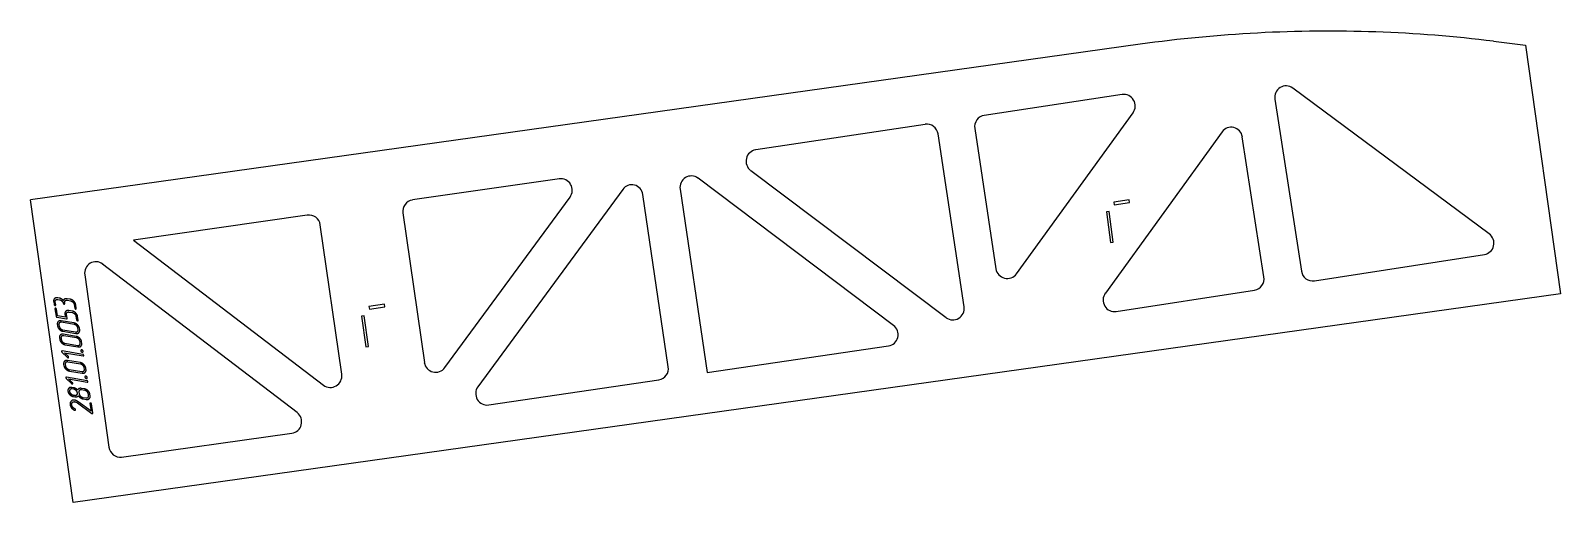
# Model space of a CAD drawing. Header units: millimetres. Extents: x -17 to 1985, y 48 to 666.
import ezdxf

# ---------------------------------------------------------------- set-up
doc = ezdxf.new("R2010")
doc.units = ezdxf.units.MM
doc.linetypes.add('K5LT_BASIC', pattern=[0])
doc.layers.add('Engraving', color=7, linetype='Continuous')

msp = doc.modelspace()

# ---------------------------------------------------------------- linework, layer by layer
at = {"color": 143, "linetype": 'K5LT_BASIC', "lineweight": 25, "true_color": 0x33acca}
for p, q in [((1435.3, 648), (-17.2, 444.4)), ((1897.8, 652), (1939.6, 646.9)), ((1939.6, 646.9), (1985.3, 321.2)), ((1411.7, 582.2), (1231.1, 554.9)), ((1892.1, 399.8), (1634.9, 590.6)), ((1611.6, 576.2), (1646.3, 351)), ((1153.7, 543.2), (931.9, 509.7)), ((1273.4, 347.6), (1425.8, 558.4)), ((1204.6, 304.4), (1170.6, 530.6)), ((1218.7, 537.8), (1246.4, 354.1)), ((1542.4, 533.4), (1389.6, 322)), ((1597.2, 343.4), (1568.9, 526.8)), ((925.4, 482.8), (1181.3, 290.2)), ((674.9, 471.8), (482.8, 444.2)), ((1112.3, 280), (856.4, 472.7)), ((38.3, 48.3), (-17.2, 444.4)), ((525.1, 224.8), (688.9, 448)), ((757.9, 458.1), (568.4, 199.8)), ((817.5, 225.8), (784.3, 451.3)), ((833, 458.5), (868.4, 218.2)), ((1420.8, 444.3), (1400.5, 441.5)), ((1400.5, 441.5), (1401, 438)), ((1401, 438), (1421.3, 440.8)), ((1421.3, 440.8), (1420.8, 444.3)), ((345, 424.4), (117.7, 391.7)), ((470.1, 427.2), (498.2, 231.5)), ((1394.4, 429.2), (1390.9, 428.7)), ((1390.9, 428.7), (1396.5, 388.6)), ((1400, 389.1), (1394.4, 429.2)), ((390.1, 216), (362, 411.6)), ((117.7, 391.7), (366.1, 201.9)), ((1396.5, 388.6), (1400, 389.1)), ((1663.2, 338.4), (1885.7, 372.9)), ((53.6, 346.2), (85.3, 120.5)), ((331.7, 165.8), (77.1, 360.2)), ((1985.3, 321.2), (38.3, 48.3)), ((1403.8, 298.3), (1584.9, 326.3)), ((446, 307.7), (425.7, 304.8)), ((425.7, 304.8), (426.2, 301.4)), ((426.2, 301.4), (446.5, 304.2)), ((446.5, 304.2), (446, 307.7)), ((419.6, 292.6), (416.1, 292.1)), ((416.1, 292.1), (421.7, 252)), ((425.2, 252.4), (419.6, 292.6)), ((421.7, 252), (425.2, 252.4)), ((868.4, 218.2), (1105.7, 253.1)), ((582.4, 176), (805.1, 208.8)), ((102, 107.7), (324.9, 139))]:
    msp.add_line(p, q, dxfattribs=at)
for centre, start, end in [((484.9, 429.3), 98.1827, 188.1763), ((347.1, 409.5), 8.1763, 98.1827), ((1261.2, 356.4), 188.5704, 324.1321), ((513, 233.6), 188.1763, 323.7319), ((375.2, 213.8), 232.627, 8.1763)]:
    msp.add_arc(centre, 15, start, end, dxfattribs=at)
for centre, major_axis, start_param, end_param in [((1413.9, 567.3), (-2.1, 14.9), 3.939218, 6.293666), ((1626.2, 578.5), (2.1, -14.9), 2.371915, 4.726363), ((1156, 528.4), (-2.1, 14.9), 4.72287, 6.293666), ((1233.3, 540), (2.1, -14.9), 3.152073, 4.72287), ((1554.3, 524.5), (2.1, -14.9), 1.58477, 3.939218), ((934.1, 494.9), (2.1, -14.9), 3.152073, 5.506521), ((677, 457), (-2.1, 14.9), 3.932231, 6.286679), ((769.7, 449.1), (2.1, -14.9), 1.577783, 3.932231), ((847.6, 460.6), (2.1, -14.9), 2.364928, 4.719376), ((1883.4, 387.7), (-2.1, 14.9), 3.155567, 5.513508), ((68.3, 348.3), (2.1, -14.9), 2.357941, 4.712389), ((1582.6, 341.2), (-2.1, 14.9), 3.155567, 4.726363), ((1660.9, 353.3), (2.1, -14.9), 4.726363, 6.297159), ((1401.5, 313.1), (2.1, -14.9), 3.939218, 6.297159), ((1190, 302.2), (-2.1, 14.9), 2.364928, 4.72287), ((1103.5, 268), (-2.1, 14.9), 3.14858, 5.506521), ((802.9, 223.7), (-2.1, 14.9), 3.14858, 4.719376), ((580.2, 190.8), (2.1, -14.9), 3.932231, 6.290172), ((322.8, 153.8), (-2.1, 14.9), 3.141593, 5.499534), ((99.9, 122.6), (2.1, -14.9), 4.712389, 6.283185)]:
    msp.add_ellipse(centre, major_axis=major_axis, ratio=0.984331, start_param=start_param, end_param=end_param, dxfattribs=at)
msp.add_open_spline([(1897.8, 652), (1846.8, 658.3), (1743.9, 666.4), (1588.8, 665), (1486.2, 655.2), (1435.3, 648)], degree=3, knots=[0, 0, 0, 0, 1, 2, 2.998728, 2.998728, 2.998728, 2.998728], dxfattribs=at)
at = {"layer": 'Engraving', "color": 143, "linetype": 'K5LT_BASIC', "lineweight": 25, "true_color": 0x33acca}
for p, q in [((13, 311.2), (13.6, 307.3)), ((14.5, 301.7), (16.1, 291.9)), ((15.7, 306.9), (15.1, 310.8)), ((18, 292.5), (16.6, 301.4)), ((20.4, 315.7), (18.3, 316)), ((18.6, 314), (20.7, 313.7)), ((21, 315.5), (20.4, 315.7)), ((21.5, 315.5), (21, 315.5)), ((21.9, 315.3), (21.5, 315.5)), ((27.5, 308.7), (27.4, 309.7)), ((34.7, 314.2), (30.6, 314.9)), ((30.9, 312.9), (35, 312.2)), ((39.8, 307.5), (40.6, 302.6)), ((42.6, 302.3), (41.8, 307.2)), ((17.3, 290.7), (29.7, 288.6)), ((17.8, 281.2), (18.1, 279.2)), ((28.4, 290.7), (18, 292.5)), ((19.8, 280.9), (20.2, 278.9)), ((39.6, 283.2), (23, 286.1)), ((39.9, 281.3), (23.4, 284.1)), ((27.7, 294.7), (28.4, 290.7)), ((30.6, 289.4), (29.8, 294.3)), ((37.1, 298.8), (33, 299.5)), ((33.3, 297.5), (37.5, 296.8)), ((42.2, 292.2), (43, 287.3)), ((45.1, 286.9), (44.3, 291.8)), ((20.6, 263.7), (20.9, 261.7)), ((22.6, 263.3), (23, 261.3)), ((24.9, 274.3), (41.5, 271.4)), ((25.2, 272.3), (41.8, 269.4)), ((42.4, 265.7), (25.8, 268.5)), ((42.7, 263.7), (26.2, 266.5)), ((45, 274.6), (44.7, 276.6)), ((47.1, 274.3), (46.8, 276.2)), ((23.8, 245.1), (31, 238.2)), ((51.2, 242), (24.3, 246.7)), ((32.2, 239.3), (27.1, 244.3)), ((27.1, 244.3), (51.5, 240.1)), ((27.7, 256.7), (44.3, 253.9)), ((28, 254.7), (44.6, 251.9)), ((47.8, 257.1), (47.5, 259)), ((49.9, 256.7), (49.6, 258.7)), ((26, 229.3), (26.4, 227.3)), ((28.1, 228.9), (28.4, 226.9)), ((47.9, 231.3), (31.3, 234.1)), ((48.2, 229.3), (31.6, 232.1)), ((33.2, 222.3), (49.8, 219.5)), ((33.5, 220.3), (50.1, 217.5)), ((53.3, 222.7), (53, 224.6)), ((55.3, 222.3), (55, 224.3)), ((29.3, 210.7), (36.4, 203.8)), ((56.7, 207.6), (29.8, 212.3)), ((32.6, 209.9), (57, 205.7)), ((37.7, 204.9), (32.6, 209.9)), ((31.7, 193.9), (31.8, 193.3)), ((31.8, 193.3), (32, 192.6)), ((32, 192.6), (32.4, 191.5)), ((35.6, 198.9), (34.6, 198.7)), ((36.3, 198.8), (35.6, 198.9)), ((36.9, 198.7), (36.3, 198.8)), ((39, 198.4), (36.9, 198.7)), ((39.4, 196.4), (37.2, 196.8)), ((38.5, 188.9), (40.6, 188.5)), ((38.8, 186.9), (40.9, 186.6)), ((46, 192.4), (46.3, 190.4)), ((53.4, 196.9), (49.2, 197.6)), ((53.7, 194.9), (49.5, 195.6)), ((51.1, 185.8), (55.2, 185.1)), ((51.4, 183.8), (55.5, 183.1)), ((58.7, 188.3), (58.4, 190.3)), ((60.8, 187.9), (60.5, 189.9)), ((40.4, 169), (40.8, 168.9)), ((42.3, 179.6), (43.1, 179.2)), ((43.1, 179.2), (44, 178.7)), ((44, 178.7), (62.9, 164.9)), ((62, 167.7), (44.9, 180.1)), ((60.5, 177.6), (62, 167.7)), ((64.4, 165.5), (62.5, 177.2))]:
    msp.add_line(p, q, dxfattribs=at)
for points in [[(14.1, 315.1), (12.6, 313.7), (13, 311.2)], [(13.6, 307.3), (13.7, 306.8), (14.2, 306.4)], [(18.3, 316), (15.7, 316.5), (14.1, 315.1)], [(14.2, 306.4), (14.6, 306.1), (14.8, 306.1)], [(14.7, 302.3), (14.5, 302.1), (14.5, 301.7)], [(15.4, 302.5), (15, 302.6), (14.7, 302.3)], [(14.8, 306.1), (15.2, 306), (15.5, 306.2)], [(15.1, 310.8), (14.8, 312.5), (15.8, 313.4)], [(16.1, 302.1), (15.8, 302.5), (15.4, 302.5)], [(15.5, 306.2), (15.8, 306.4), (15.7, 306.9)], [(15.8, 313.4), (16.9, 314.3), (18.6, 314)], [(16.6, 301.4), (16.5, 301.8), (16.1, 302.1)], [(20.7, 313.7), (22.4, 313.4), (23.8, 312)], [(23.1, 314.7), (22.5, 315.1), (21.9, 315.3)], [(25.6, 312.6), (24.3, 313.9), (23.1, 314.7)], [(23.8, 312), (25.2, 310.7), (25.4, 309.1)], [(25.4, 309.1), (25.5, 308.6), (26, 308.2)], [(27.4, 314.5), (26, 313.9), (25.6, 312.6)], [(26, 308.2), (26.4, 307.9), (26.6, 307.9)], [(26.6, 307.9), (27, 307.8), (27.3, 308)], [(27.4, 309.7), (27.1, 311.3), (28.1, 312.3)], [(27.3, 308), (27.6, 308.2), (27.5, 308.7)], [(30.6, 314.9), (28.8, 315.2), (27.4, 314.5)], [(28.1, 312.3), (29.2, 313.2), (30.9, 312.9)], [(39.4, 311.7), (37.3, 313.7), (34.7, 314.2)], [(35, 312.2), (36.7, 311.9), (38.1, 310.5)], [(38.1, 310.5), (39.5, 309.2), (39.8, 307.5)], [(41.8, 307.2), (41.5, 309.6), (39.4, 311.7)], [(40.6, 302.6), (40.6, 302.1), (41.1, 301.8)], [(41.1, 301.8), (41.5, 301.5), (41.7, 301.5)], [(41.7, 301.5), (42.2, 301.4), (42.5, 301.6)], [(42.5, 301.6), (42.7, 301.8), (42.6, 302.3)], [(16.1, 291.9), (16.2, 290.9), (17.3, 290.7)], [(18.9, 285.1), (17.4, 283.6), (17.8, 281.2)], [(23, 286.1), (20.5, 286.5), (18.9, 285.1)], [(20.6, 283.4), (19.6, 282.5), (19.8, 280.9)], [(23.4, 284.1), (21.7, 284.4), (20.6, 283.4)], [(28.9, 298.5), (27.4, 297.1), (27.7, 294.7)], [(33, 299.5), (30.4, 299.9), (28.9, 298.5)], [(29.7, 288.6), (30.8, 288.4), (30.6, 289.4)], [(29.8, 294.3), (29.6, 296), (30.6, 296.9)], [(30.6, 296.9), (31.6, 297.8), (33.3, 297.5)], [(41.8, 296.3), (39.7, 298.4), (37.1, 298.8)], [(37.5, 296.8), (39.2, 296.5), (40.6, 295.2)], [(44.3, 280.7), (42.2, 282.8), (39.6, 283.2)], [(43.1, 279.6), (41.7, 280.9), (39.9, 281.3)], [(40.6, 295.2), (42, 293.8), (42.2, 292.2)], [(44.3, 291.8), (43.9, 294.3), (41.8, 296.3)], [(43, 287.3), (43.1, 286.8), (43.5, 286.5)], [(43.5, 286.5), (44, 286.2), (44.2, 286.1)], [(44.2, 286.1), (44.6, 286), (44.9, 286.2)], [(46.8, 276.2), (46.4, 278.7), (44.3, 280.7)], [(44.9, 286.2), (45.1, 286.5), (45.1, 286.9)], [(18.1, 279.2), (18.5, 276.8), (20.6, 274.7)], [(20.2, 278.9), (20.4, 277.3), (21.8, 275.9)], [(21.7, 267.5), (20.2, 266.1), (20.6, 263.7)], [(20.6, 274.7), (22.8, 272.7), (25.2, 272.3)], [(20.9, 261.7), (21.3, 259.2), (23.4, 257.2)], [(25.8, 268.5), (23.3, 268.9), (21.7, 267.5)], [(21.8, 275.9), (23.2, 274.5), (24.9, 274.3)], [(23.4, 265.9), (22.4, 264.9), (22.6, 263.3)], [(23, 261.3), (23.2, 259.7), (24.6, 258.3)], [(26.2, 266.5), (24.5, 266.8), (23.4, 265.9)], [(41.5, 271.4), (43.2, 271.1), (44.2, 272.1)], [(41.8, 269.4), (44.4, 269), (45.9, 270.5)], [(47.1, 263.2), (45, 265.2), (42.4, 265.7)], [(45.9, 262), (44.5, 263.4), (42.7, 263.7)], [(44.7, 276.6), (44.4, 278.2), (43.1, 279.6)], [(44.2, 272.1), (45.3, 273.1), (45, 274.6)], [(45.9, 270.5), (47.4, 272), (47.1, 274.3)], [(47.5, 259), (47.2, 260.6), (45.9, 262)], [(49.6, 258.7), (49.2, 261.1), (47.1, 263.2)], [(23.4, 257.2), (25.5, 255.2), (28, 254.7)], [(23.6, 246.5), (23.4, 246.2), (23.4, 245.8)], [(23.4, 245.8), (23.5, 245.4), (23.8, 245.1)], [(24.3, 246.7), (23.8, 246.7), (23.6, 246.5)], [(24.6, 258.3), (26, 257), (27.7, 256.7)], [(44.3, 253.9), (46, 253.6), (47, 254.5)], [(44.6, 251.9), (47.2, 251.4), (48.7, 252.9)], [(47, 254.5), (48, 255.5), (47.8, 257.1)], [(48.8, 247.6), (48.4, 247.3), (48.4, 246.7)], [(48.4, 246.7), (48.6, 246), (49.2, 245.5)], [(48.7, 252.9), (50.2, 254.5), (49.9, 256.7)], [(49.8, 247.9), (49.2, 248), (48.8, 247.6)], [(49.2, 245.5), (49.9, 245), (50.2, 245)], [(50.9, 247.4), (50.3, 247.8), (49.8, 247.9)], [(50.2, 245), (50.9, 244.9), (51.3, 245.2)], [(51.6, 246.2), (51.4, 246.9), (50.9, 247.4)], [(52, 241.6), (51.7, 241.9), (51.2, 242)], [(51.3, 245.2), (51.7, 245.5), (51.6, 246.2)], [(52.4, 240.9), (52.3, 241.3), (52, 241.6)], [(52.3, 240.2), (52.4, 240.7), (52.4, 240.9)], [(27.2, 233.1), (25.7, 231.7), (26, 229.3)], [(26.4, 227.3), (26.7, 224.8), (28.9, 222.8)], [(31.3, 234.1), (28.7, 234.6), (27.2, 233.1)], [(28.9, 231.5), (27.9, 230.5), (28.1, 228.9)], [(28.4, 226.9), (28.7, 225.3), (30.1, 224)], [(31.6, 232.1), (29.9, 232.4), (28.9, 231.5)], [(28.9, 222.8), (31, 220.8), (33.5, 220.3)], [(30.1, 224), (31.5, 222.6), (33.2, 222.3)], [(31, 238.2), (31.6, 237.8), (31.7, 237.7)], [(31.7, 237.7), (32.2, 237.7), (32.4, 237.9)], [(32.6, 238.6), (32.6, 238.9), (32.2, 239.3)], [(32.4, 237.9), (32.7, 238.2), (32.6, 238.6)], [(52.5, 228.8), (50.4, 230.8), (47.9, 231.3)], [(51.3, 227.6), (50, 229), (48.2, 229.3)], [(53, 224.6), (52.7, 226.2), (51.3, 227.6)], [(51.5, 240.1), (52.1, 240), (52.3, 240.2)], [(55, 224.3), (54.6, 226.7), (52.5, 228.8)], [(52.5, 220.2), (53.5, 221.1), (53.3, 222.7)], [(54.2, 218.6), (55.7, 220.1), (55.3, 222.3)], [(29.1, 212.1), (28.8, 211.8), (28.9, 211.4)], [(28.9, 211.4), (29, 211), (29.3, 210.7)], [(29.8, 212.3), (29.3, 212.3), (29.1, 212.1)], [(36.4, 203.8), (37, 203.4), (37.2, 203.4)], [(37.2, 203.4), (37.6, 203.3), (37.9, 203.5)], [(38.1, 204.2), (38, 204.6), (37.7, 204.9)], [(37.9, 203.5), (38.2, 203.8), (38.1, 204.2)], [(49.8, 219.5), (51.4, 219.2), (52.5, 220.2)], [(50.1, 217.5), (52.7, 217), (54.2, 218.6)], [(54.3, 213.3), (53.8, 212.9), (53.9, 212.3)], [(53.9, 212.3), (54, 211.6), (54.7, 211.1)], [(55.2, 213.5), (54.7, 213.6), (54.3, 213.3)], [(54.7, 211.1), (55.4, 210.7), (55.7, 210.6)], [(56.4, 213), (55.8, 213.4), (55.2, 213.5)], [(55.7, 210.6), (56.3, 210.5), (56.8, 210.8)], [(57, 211.8), (56.9, 212.5), (56.4, 213)], [(57.5, 207.2), (57.2, 207.6), (56.7, 207.6)], [(56.8, 210.8), (57.1, 211.1), (57, 211.8)], [(57, 205.7), (57.5, 205.6), (57.7, 205.8)], [(57.9, 206.5), (57.8, 206.9), (57.5, 207.2)], [(57.7, 205.8), (57.9, 206.3), (57.9, 206.5)], [(32.8, 197.8), (31.3, 196.3), (31.7, 193.9)], [(32.4, 191.5), (33.1, 190.4), (34.1, 189.4)], [(34.6, 198.7), (33.5, 198.5), (32.8, 197.8)], [(34.5, 196.1), (33.5, 195.2), (33.7, 193.6)], [(33.7, 193.6), (34, 191.9), (35.4, 190.6)], [(34.1, 189.4), (36.4, 187.3), (38.8, 186.9)], [(35.7, 180.7), (34, 178.8), (34.5, 176)], [(37.2, 196.8), (35.5, 197.1), (34.5, 196.1)], [(35.4, 190.6), (36.7, 189.2), (38.5, 188.9)], [(40.4, 182.2), (37.5, 182.7), (35.7, 180.7)], [(41.8, 197.4), (40.5, 198.1), (39, 198.4)], [(42.5, 194.7), (41.1, 196.1), (39.4, 196.4)], [(42.5, 181.5), (41.5, 182), (40.4, 182.2)], [(40.6, 188.5), (42.3, 188.2), (43.3, 189.2)], [(40.9, 186.6), (42.4, 186.3), (43.5, 186.7)], [(44.2, 195.4), (43.1, 196.6), (41.8, 197.4)], [(44.1, 191.7), (43.8, 193.3), (42.5, 194.7)], [(44.9, 180.1), (43.5, 181.1), (42.5, 181.5)], [(43.3, 189.2), (44.4, 190.1), (44.1, 191.7)], [(43.5, 186.7), (44.7, 187.1), (45.4, 187.9)], [(46.1, 197.2), (44.7, 196.6), (44.2, 195.4)], [(45.4, 187.9), (46.6, 186.2), (48.2, 185.2)], [(46.8, 195), (45.8, 194.1), (46, 192.4)], [(49.2, 197.6), (47.5, 197.9), (46.1, 197.2)], [(46.3, 190.4), (46.6, 188.8), (48, 187.4)], [(49.5, 195.6), (47.8, 195.9), (46.8, 195)], [(48, 187.4), (49.4, 186.1), (51.1, 185.8)], [(48.2, 185.2), (49.8, 184.1), (51.4, 183.8)], [(58, 194.4), (55.9, 196.4), (53.4, 196.9)], [(56.8, 193.3), (55.4, 194.6), (53.7, 194.9)], [(55.2, 185.1), (56.9, 184.8), (57.9, 185.8)], [(55.5, 183.1), (58.2, 182.7), (59.7, 184.2)], [(58.4, 190.3), (58.2, 191.9), (56.8, 193.3)], [(57.9, 185.8), (59, 186.7), (58.7, 188.3)], [(60.5, 189.9), (60.1, 192.4), (58, 194.4)], [(59.7, 184.2), (61.2, 185.7), (60.8, 187.9)], [(34.5, 176), (34.8, 174), (36.2, 172.2)], [(36.2, 172.2), (37.7, 170.3), (40.4, 169)], [(36.6, 175.8), (36.4, 176.7), (36.7, 177.6)], [(37.8, 173.1), (36.8, 174.4), (36.6, 175.8)], [(36.7, 177.6), (36.9, 178.5), (37.5, 179.1)], [(37.5, 179.1), (38.7, 180.5), (40.8, 180.1)], [(40.8, 170.7), (38.8, 171.8), (37.8, 173.1)], [(40.8, 180.1), (41.6, 180), (42.3, 179.6)], [(41.4, 170.3), (41.2, 170.6), (40.8, 170.7)], [(40.8, 168.9), (41.2, 168.8), (41.5, 169.1)], [(41.6, 169.7), (41.5, 170.1), (41.4, 170.3)], [(41.5, 169.1), (41.7, 169.3), (41.6, 169.7)], [(60.7, 178.2), (60.4, 177.9), (60.5, 177.6)], [(61.3, 178.4), (61, 178.4), (60.7, 178.2)], [(62.1, 178), (61.7, 178.3), (61.3, 178.4)], [(62.5, 177.2), (62.5, 177.7), (62.1, 178)], [(62.9, 164.9), (63.1, 164.8), (63.4, 164.7)], [(63.4, 164.7), (63.9, 164.6), (64.2, 164.8)], [(64.2, 164.8), (64.5, 165.1), (64.4, 165.5)]]:
    msp.add_open_spline(points, degree=2, dxfattribs=at)

doc.saveas('drawing.dxf')
